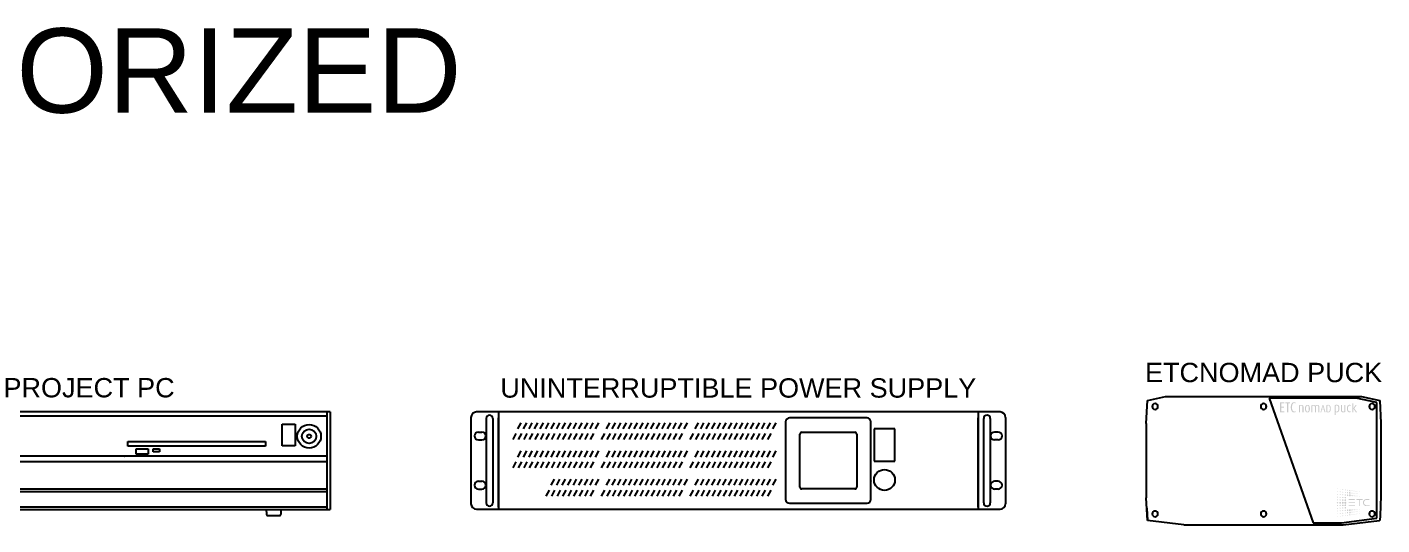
# Model space of a CAD drawing. Extents: x -49 to 275, y -8 to 142.
# Drawn here: x 79.3 to 127.44, y 123.19 to 140.9 of the extents above; entities that cross this region are included whole.
import ezdxf
from ezdxf.enums import TextEntityAlignment as Align

# ---------------------------------------------------------------- set-up
doc = ezdxf.new("R2010")
doc.units = 0
doc.header["$LTSCALE"] = 0.5
doc.header["$MEASUREMENT"] = 0
doc.layers.get('0').update_dxf_attribs({"linetype": 'CONTINUOUS'})
doc.layers.add('RISER', color=7, linetype='CONTINUOUS')
doc.styles.add('ARIAL', font='arial.ttf')

# ---------------------------------------------------------------- blocks, each defined once
blk = doc.blocks.new('*U56')
at = {"layer": 'RISER'}
for p, q in [((8.572, 1.738), (-8.572, 1.738)), ((-8.572, 1.738), (-8.572, -1.738)), ((-8.428, 1.738), (-8.428, -1.738)), ((8.447, 1.583), (-8.428, 1.583)), ((8.447, 1.738), (8.447, -1.738)), ((8.572, 1.738), (8.572, -1.738)), ((6.858, 0.526), (6.858, 1.296)), ((6.858, 1.296), (7.328, 1.296)), ((7.328, 1.296), (7.328, 0.526)), ((1.38, 0.675), (6.272, 0.675)), ((1.38, 0.513), (1.38, 0.675)), ((6.272, 0.513), (1.38, 0.513)), ((6.272, 0.675), (6.272, 0.513)), ((7.328, 0.526), (6.858, 0.526)), ((-8.428, 0.163), (8.447, 0.163)), ((1.68, 0.413), (2.1, 0.413)), ((1.68, 0.23), (1.68, 0.413)), ((2.1, 0.23), (1.68, 0.23)), ((2.1, 0.413), (2.1, 0.23)), ((2.274, 0.413), (2.503, 0.413)), ((2.274, 0.308), (2.274, 0.413)), ((2.503, 0.308), (2.274, 0.308)), ((2.503, 0.413), (2.503, 0.308)), ((2.524, 0.163), (2.524, 0.158)), ((-8.428, -0.032), (8.447, -0.032)), ((-8.428, -1.01), (8.447, -1.01)), ((8.447, -1.112), (-8.428, -1.112)), ((-8.572, -1.738), (8.572, -1.738)), ((8.447, -1.655), (-8.428, -1.655)), ((-6.83, -1.738), (-6.827, -1.892)), ((-6.305, -1.892), (-6.302, -1.738)), ((6.298, -1.738), (6.301, -1.892)), ((6.824, -1.892), (6.826, -1.738)), ((-6.76, -1.958), (-6.372, -1.958)), ((6.368, -1.958), (6.756, -1.958))]:
    blk.add_line(p, q, dxfattribs=at)
for radius in [0.42, 0.255, 0.0675]:
    blk.add_circle((7.822, 0.863), radius, dxfattribs=at)
for centre, radius, start, end in [((1.267, 0.188), 0.03, 236.4427, 270), ((-6.76, -1.891), 0.0672, 181, 270), ((-6.372, -1.891), 0.0672, 270, 359), ((6.368, -1.891), 0.0672, 181, 270), ((6.756, -1.891), 0.0672, 270, 359)]:
    blk.add_arc(centre, radius, start, end, dxfattribs=at)
at = {"layer": 'RISER', "color": 1, "insert": (0, 2.238), "char_height": 0.6875, "attachment_point": 8, "style": 'ARIAL'}
blk.add_mtext('PROJECT PC', dxfattribs=at)
at = {"layer": 'RISER', "color": 1, "style": 'ARIAL'}
blk.add_attdef('STATIONID', text='', height=0.688, dxfattribs=at).set_placement((0, 3.338), align=Align.CENTER)
blk.add_attdef('DRAWINGREF', text='', height=0.688, dxfattribs=at).set_placement((0, -2.238), align=Align.TOP_CENTER)
blk = doc.blocks.new('*U57')
at = {"layer": 'RISER'}
for p, q in [((-9.5, 1.535), (-9.5, -1.535)), ((9.303, 1.729), (-9.303, 1.729)), ((-8.957, 1.5), (-8.957, -1.5)), ((-8.72, 1.5), (-8.72, -1.5)), ((-8.524, 1.729), (-8.524, -1.732)), ((-8.524, -1.654), (-8.524, 1.516)), ((4.576, 1.516), (1.822, 1.516)), ((8.524, 1.729), (8.524, -1.732)), ((8.524, -1.654), (8.524, 1.516)), ((8.72, 1.5), (8.72, -1.5)), ((8.957, 1.5), (8.957, -1.5)), ((9.5, 1.535), (9.5, -1.535)), ((-9.234, 1.015), (-9.108, 1.015)), ((-7.726, 1.345), (-7.84, 1.131)), ((-7.529, 1.345), (-7.643, 1.131)), ((-7.332, 1.345), (-7.446, 1.131)), ((-7.135, 1.345), (-7.249, 1.131)), ((-6.938, 1.345), (-7.052, 1.131)), ((-6.741, 1.345), (-6.856, 1.131)), ((-6.545, 1.345), (-6.659, 1.131)), ((-6.348, 1.345), (-6.462, 1.131)), ((-6.151, 1.345), (-6.265, 1.131)), ((-5.954, 1.345), (-6.068, 1.131)), ((-5.757, 1.345), (-5.871, 1.131)), ((-5.56, 1.345), (-5.674, 1.131)), ((-5.363, 1.345), (-5.478, 1.131)), ((-5.167, 1.345), (-5.281, 1.131)), ((-4.97, 1.345), (-5.084, 1.131)), ((-4.576, 1.345), (-4.69, 1.131)), ((-4.379, 1.345), (-4.493, 1.131)), ((-4.182, 1.345), (-4.296, 1.131)), ((-3.986, 1.345), (-4.1, 1.131)), ((-3.789, 1.345), (-3.903, 1.131)), ((-3.592, 1.345), (-3.706, 1.131)), ((-3.395, 1.345), (-3.509, 1.131)), ((-3.198, 1.345), (-3.312, 1.131)), ((-3.001, 1.345), (-3.115, 1.131)), ((-2.804, 1.345), (-2.919, 1.131)), ((-2.608, 1.345), (-2.722, 1.131)), ((-2.411, 1.345), (-2.525, 1.131)), ((-2.214, 1.345), (-2.328, 1.131)), ((-2.017, 1.345), (-2.131, 1.131)), ((-1.82, 1.345), (-1.934, 1.131)), ((-1.426, 1.345), (-1.541, 1.131)), ((-1.23, 1.345), (-1.344, 1.131)), ((-1.033, 1.345), (-1.147, 1.131)), ((-0.836, 1.345), (-0.95, 1.131)), ((-0.639, 1.345), (-0.753, 1.131)), ((-0.442, 1.345), (-0.556, 1.131)), ((-0.245, 1.345), (-0.359, 1.131)), ((-0.049, 1.345), (-0.163, 1.131)), ((0.148, 1.345), (0.034, 1.131)), ((0.345, 1.345), (0.231, 1.131)), ((0.542, 1.345), (0.428, 1.131)), ((0.739, 1.345), (0.625, 1.131)), ((0.936, 1.345), (0.822, 1.131)), ((1.133, 1.345), (1.018, 1.131)), ((1.329, 1.345), (1.215, 1.131)), ((1.684, 1.377), (1.684, -1.377)), ((2.259, 1.007), (4.141, 1.007)), ((4.715, -1.377), (4.715, 1.377)), ((5.565, 1.127), (4.83, 1.127)), ((4.83, 1.127), (4.83, -0.025)), ((5.565, -0.025), (5.565, 1.127)), ((9.234, 1.015), (9.108, 1.015)), ((-9.234, 0.735), (-9.108, 0.735)), ((-7.903, 0.96), (-8.017, 0.745)), ((-7.706, 0.96), (-7.82, 0.745)), ((-7.509, 0.96), (-7.623, 0.745)), ((-7.312, 0.96), (-7.426, 0.745)), ((-7.115, 0.96), (-7.23, 0.745)), ((-6.919, 0.96), (-7.033, 0.745)), ((-6.722, 0.96), (-6.836, 0.745)), ((-6.525, 0.96), (-6.639, 0.745)), ((-6.328, 0.96), (-6.442, 0.745)), ((-6.131, 0.96), (-6.245, 0.745)), ((-5.934, 0.96), (-6.048, 0.745)), ((-5.737, 0.96), (-5.852, 0.745)), ((-5.541, 0.96), (-5.655, 0.745)), ((-5.344, 0.96), (-5.458, 0.745)), ((-5.147, 0.96), (-5.261, 0.745)), ((-4.753, 0.96), (-4.867, 0.745)), ((-4.556, 0.96), (-4.671, 0.745)), ((-4.36, 0.96), (-4.474, 0.745)), ((-4.163, 0.96), (-4.277, 0.745)), ((-3.966, 0.96), (-4.08, 0.745)), ((-3.769, 0.96), (-3.883, 0.745)), ((-3.572, 0.96), (-3.686, 0.745)), ((-3.375, 0.96), (-3.489, 0.745)), ((-3.178, 0.96), (-3.293, 0.745)), ((-2.982, 0.96), (-3.096, 0.745)), ((-2.785, 0.96), (-2.899, 0.745)), ((-2.588, 0.96), (-2.702, 0.745)), ((-2.391, 0.96), (-2.505, 0.745)), ((-2.194, 0.96), (-2.308, 0.745)), ((-1.997, 0.96), (-2.111, 0.745)), ((-1.604, 0.96), (-1.718, 0.745)), ((-1.407, 0.96), (-1.521, 0.745)), ((-1.21, 0.96), (-1.324, 0.745)), ((-1.013, 0.96), (-1.127, 0.745)), ((-0.816, 0.96), (-0.93, 0.745)), ((-0.619, 0.96), (-0.733, 0.745)), ((-0.423, 0.96), (-0.537, 0.745)), ((-0.226, 0.96), (-0.34, 0.745)), ((-0.029, 0.96), (-0.143, 0.745)), ((0.168, 0.96), (0.054, 0.745)), ((0.365, 0.96), (0.251, 0.745)), ((0.562, 0.96), (0.448, 0.745)), ((0.759, 0.96), (0.644, 0.745)), ((0.955, 0.96), (0.841, 0.745)), ((1.152, 0.96), (1.038, 0.745)), ((2.192, -0.942), (2.192, 0.94)), ((4.208, 0.94), (4.208, -0.942)), ((9.234, 0.735), (9.108, 0.735)), ((-7.726, 0.342), (-7.84, 0.127)), ((-7.529, 0.342), (-7.643, 0.127)), ((-7.332, 0.342), (-7.446, 0.127)), ((-7.135, 0.342), (-7.249, 0.127)), ((-6.938, 0.342), (-7.052, 0.127)), ((-6.741, 0.342), (-6.856, 0.127)), ((-6.545, 0.342), (-6.659, 0.127)), ((-6.348, 0.342), (-6.462, 0.127)), ((-6.151, 0.342), (-6.265, 0.127)), ((-5.954, 0.342), (-6.068, 0.127)), ((-5.757, 0.342), (-5.871, 0.127)), ((-5.56, 0.342), (-5.674, 0.127)), ((-5.363, 0.342), (-5.478, 0.127)), ((-5.167, 0.342), (-5.281, 0.127)), ((-4.97, 0.342), (-5.084, 0.127)), ((-4.576, 0.342), (-4.69, 0.127)), ((-4.379, 0.342), (-4.493, 0.127)), ((-4.182, 0.342), (-4.296, 0.127)), ((-3.986, 0.342), (-4.1, 0.127)), ((-3.789, 0.342), (-3.903, 0.127)), ((-3.592, 0.342), (-3.706, 0.127)), ((-3.395, 0.342), (-3.509, 0.127)), ((-3.198, 0.342), (-3.312, 0.127)), ((-3.001, 0.342), (-3.115, 0.127)), ((-2.804, 0.342), (-2.919, 0.127)), ((-2.608, 0.342), (-2.722, 0.127)), ((-2.411, 0.342), (-2.525, 0.127)), ((-2.214, 0.342), (-2.328, 0.127)), ((-2.017, 0.342), (-2.131, 0.127)), ((-1.82, 0.342), (-1.934, 0.127)), ((-1.426, 0.342), (-1.541, 0.127)), ((-1.23, 0.342), (-1.344, 0.127)), ((-1.033, 0.342), (-1.147, 0.127)), ((-0.836, 0.342), (-0.95, 0.127)), ((-0.639, 0.342), (-0.753, 0.127)), ((-0.442, 0.342), (-0.556, 0.127)), ((-0.245, 0.342), (-0.359, 0.127)), ((-0.049, 0.342), (-0.163, 0.127)), ((0.148, 0.342), (0.034, 0.127)), ((0.345, 0.342), (0.231, 0.127)), ((0.542, 0.342), (0.428, 0.127)), ((0.739, 0.342), (0.625, 0.127)), ((0.936, 0.342), (0.822, 0.127)), ((1.133, 0.342), (1.018, 0.127)), ((1.329, 0.342), (1.215, 0.127)), ((-7.903, -0.044), (-8.017, -0.259)), ((-7.706, -0.044), (-7.82, -0.259)), ((-7.509, -0.044), (-7.623, -0.259)), ((-7.312, -0.044), (-7.426, -0.259)), ((-7.115, -0.044), (-7.23, -0.259)), ((-6.919, -0.044), (-7.033, -0.259)), ((-6.722, -0.044), (-6.836, -0.259)), ((-6.525, -0.044), (-6.639, -0.259)), ((-6.328, -0.044), (-6.442, -0.259)), ((-6.131, -0.044), (-6.245, -0.259)), ((-5.934, -0.044), (-6.048, -0.259)), ((-5.737, -0.044), (-5.852, -0.259)), ((-5.541, -0.044), (-5.655, -0.259)), ((-5.344, -0.044), (-5.458, -0.259)), ((-5.147, -0.044), (-5.261, -0.259)), ((-4.753, -0.044), (-4.867, -0.259)), ((-4.556, -0.044), (-4.671, -0.259)), ((-4.36, -0.044), (-4.474, -0.259)), ((-4.163, -0.044), (-4.277, -0.259)), ((-3.966, -0.044), (-4.08, -0.259)), ((-3.769, -0.044), (-3.883, -0.259)), ((-3.572, -0.044), (-3.686, -0.259)), ((-3.375, -0.044), (-3.489, -0.259)), ((-3.178, -0.044), (-3.293, -0.259)), ((-2.982, -0.044), (-3.096, -0.259)), ((-2.785, -0.044), (-2.899, -0.259)), ((-2.588, -0.044), (-2.702, -0.259)), ((-2.391, -0.044), (-2.505, -0.259)), ((-2.194, -0.044), (-2.308, -0.259)), ((-1.997, -0.044), (-2.111, -0.259)), ((-1.604, -0.044), (-1.718, -0.259)), ((-1.407, -0.044), (-1.521, -0.259)), ((-1.21, -0.044), (-1.324, -0.259)), ((-1.013, -0.044), (-1.127, -0.259)), ((-0.816, -0.044), (-0.93, -0.259)), ((-0.619, -0.044), (-0.733, -0.259)), ((-0.423, -0.044), (-0.537, -0.259)), ((-0.226, -0.044), (-0.34, -0.259)), ((-0.029, -0.044), (-0.143, -0.259)), ((0.168, -0.044), (0.054, -0.259)), ((0.365, -0.044), (0.251, -0.259)), ((0.562, -0.044), (0.448, -0.259)), ((0.759, -0.044), (0.644, -0.259)), ((0.955, -0.044), (0.841, -0.259)), ((1.152, -0.044), (1.038, -0.259)), ((4.83, -0.025), (5.565, -0.025)), ((-9.234, -0.735), (-9.108, -0.735)), ((-6.545, -0.662), (-6.659, -0.877)), ((-6.348, -0.662), (-6.462, -0.877)), ((-6.151, -0.662), (-6.265, -0.877)), ((-5.954, -0.662), (-6.068, -0.877)), ((-5.757, -0.662), (-5.871, -0.877)), ((-5.56, -0.662), (-5.674, -0.877)), ((-5.363, -0.662), (-5.478, -0.877)), ((-5.167, -0.662), (-5.281, -0.877)), ((-4.97, -0.662), (-5.084, -0.877)), ((-4.576, -0.662), (-4.69, -0.877)), ((-4.379, -0.662), (-4.493, -0.877)), ((-4.182, -0.662), (-4.296, -0.877)), ((-3.986, -0.662), (-4.1, -0.877)), ((-3.789, -0.662), (-3.903, -0.877)), ((-3.592, -0.662), (-3.706, -0.877)), ((-3.395, -0.662), (-3.509, -0.877)), ((-3.198, -0.662), (-3.312, -0.877)), ((-3.001, -0.662), (-3.115, -0.877)), ((-2.804, -0.662), (-2.919, -0.877)), ((-2.608, -0.662), (-2.722, -0.877)), ((-2.411, -0.662), (-2.525, -0.877)), ((-2.214, -0.662), (-2.328, -0.877)), ((-2.017, -0.662), (-2.131, -0.877)), ((-1.82, -0.662), (-1.934, -0.877)), ((-1.426, -0.662), (-1.541, -0.877)), ((-1.23, -0.662), (-1.344, -0.877)), ((-1.033, -0.662), (-1.147, -0.877)), ((-0.836, -0.662), (-0.95, -0.877)), ((-0.639, -0.662), (-0.753, -0.877)), ((-0.442, -0.662), (-0.556, -0.877)), ((-0.245, -0.662), (-0.359, -0.877)), ((-0.049, -0.662), (-0.163, -0.877)), ((0.148, -0.662), (0.034, -0.877)), ((0.345, -0.662), (0.231, -0.877)), ((0.542, -0.662), (0.428, -0.877)), ((0.739, -0.662), (0.625, -0.877)), ((0.936, -0.662), (0.822, -0.877)), ((1.133, -0.662), (1.018, -0.877)), ((1.329, -0.662), (1.215, -0.877)), ((4.715, -0.717), (4.715, -0.731)), ((9.234, -0.735), (9.108, -0.735)), ((-9.234, -1.015), (-9.108, -1.015)), ((-6.722, -1.048), (-6.836, -1.263)), ((-6.525, -1.048), (-6.639, -1.263)), ((-6.328, -1.048), (-6.442, -1.263)), ((-6.131, -1.048), (-6.245, -1.263)), ((-5.934, -1.048), (-6.048, -1.263)), ((-5.737, -1.048), (-5.852, -1.263)), ((-5.541, -1.048), (-5.655, -1.263)), ((-5.344, -1.048), (-5.458, -1.263)), ((-5.147, -1.048), (-5.261, -1.263)), ((-4.753, -1.048), (-4.867, -1.263)), ((-4.556, -1.048), (-4.671, -1.263)), ((-4.36, -1.048), (-4.474, -1.263)), ((-4.163, -1.048), (-4.277, -1.263)), ((-3.966, -1.048), (-4.08, -1.263)), ((-3.769, -1.048), (-3.883, -1.263)), ((-3.572, -1.048), (-3.686, -1.263)), ((-3.375, -1.048), (-3.489, -1.263)), ((-3.178, -1.048), (-3.293, -1.263)), ((-2.982, -1.048), (-3.096, -1.263)), ((-2.785, -1.048), (-2.899, -1.263)), ((-2.588, -1.048), (-2.702, -1.263)), ((-2.391, -1.048), (-2.505, -1.263)), ((-2.194, -1.048), (-2.308, -1.263)), ((-1.997, -1.048), (-2.111, -1.263)), ((-1.604, -1.048), (-1.718, -1.263)), ((-1.407, -1.048), (-1.521, -1.263)), ((-1.21, -1.048), (-1.324, -1.263)), ((-1.013, -1.048), (-1.127, -1.263)), ((-0.816, -1.048), (-0.93, -1.263)), ((-0.619, -1.048), (-0.733, -1.263)), ((-0.423, -1.048), (-0.537, -1.263)), ((-0.226, -1.048), (-0.34, -1.263)), ((-0.029, -1.048), (-0.143, -1.263)), ((0.168, -1.048), (0.054, -1.263)), ((0.365, -1.048), (0.251, -1.263)), ((0.562, -1.048), (0.448, -1.263)), ((0.759, -1.048), (0.644, -1.263)), ((0.955, -1.048), (0.841, -1.263)), ((1.152, -1.048), (1.038, -1.263)), ((4.141, -1.009), (2.259, -1.009)), ((9.234, -1.015), (9.108, -1.015)), ((-9.303, -1.732), (9.303, -1.732)), ((1.822, -1.516), (4.576, -1.516))]:
    blk.add_line(p, q, dxfattribs=at)
blk.add_circle((5.197, -0.689), 0.371, dxfattribs=at)
for centre, radius, start, end in [((-9.303, 1.532), 0.197, 90, 180), ((-8.839, 1.5), 0.118, 0, 180), ((8.839, 1.5), 0.118, 0, 180), ((9.303, 1.532), 0.197, 0, 90), ((-9.234, 0.875), 0.14, 90, 270), ((-9.108, 0.875), 0.14, 270, 90), ((2.259, 0.94), 0.0669, 90, 180), ((4.141, 0.94), 0.0669, 0, 90), ((9.108, 0.875), 0.14, 90, 270), ((9.234, 0.875), 0.14, 270, 90), ((-9.234, -0.875), 0.14, 90, 270), ((-9.108, -0.875), 0.14, 270, 90), ((2.259, -0.942), 0.0669, 180, 270), ((4.141, -0.942), 0.0669, 270, 0), ((9.108, -0.875), 0.14, 90, 270), ((9.234, -0.875), 0.14, 270, 90), ((-9.303, -1.535), 0.197, 180, 270), ((-8.839, -1.5), 0.118, 180, 0), ((8.839, -1.5), 0.118, 180, 0), ((9.303, -1.535), 0.197, 270, 0)]:
    blk.add_arc(centre, radius, start, end, dxfattribs=at)
for points in [[(1.822, 1.516), (1.748, 1.518), (1.682, 1.451), (1.684, 1.377)], [(4.715, 1.377), (4.717, 1.451), (4.65, 1.518), (4.576, 1.516)], [(1.684, -1.377), (1.682, -1.451), (1.748, -1.518), (1.822, -1.516)], [(4.576, -1.516), (4.65, -1.518), (4.717, -1.451), (4.715, -1.377)]]:
    blk.add_open_spline(points, degree=3, dxfattribs=at)
at = {"layer": 'RISER', "color": 1, "insert": (0, 2.229), "char_height": 0.6875, "attachment_point": 8, "style": 'ARIAL'}
blk.add_mtext('UNINTERRUPTIBLE POWER SUPPLY', dxfattribs=at)
at = {"layer": 'RISER', "color": 1, "style": 'ARIAL'}
blk.add_attdef('STATIONID', text='', height=0.688, dxfattribs=at).set_placement((0, 3.329), align=Align.CENTER)
blk.add_attdef('DRAWINGREF', text='', height=0.688, dxfattribs=at).set_placement((0, -2.232), align=Align.TOP_CENTER)
blk = doc.blocks.new('*U51')
at = {"layer": 'RISER'}
h = blk.add_hatch(color=256, dxfattribs=at)
h.dxf.hatch_style = 1
h.paths.add_polyline_path([(0.723, 1.915), (0.632, 1.915), (0.632, 2.041), (0.733, 2.041), (0.733, 2.072), (0.589, 2.072), (0.589, 1.715), (0.733, 1.715), (0.733, 1.746), (0.632, 1.746), (0.632, 1.884), (0.723, 1.884)])
h.paths.add_polyline_path([(0.874, 2.041), (0.936, 2.041), (0.936, 2.072), (0.768, 2.072), (0.768, 2.041), (0.831, 2.041), (0.831, 1.715), (0.874, 1.715)])
h.paths.add_polyline_path([(1.016, 1.96), (1.022, 1.98), (1.028, 1.998), (1.037, 2.014), (1.047, 2.027), (1.058, 2.036), (1.072, 2.043), (1.087, 2.045), (1.093, 2.045), (1.098, 2.044), (1.103, 2.043), (1.108, 2.042), (1.112, 2.041), (1.116, 2.039), (1.121, 2.037), (1.125, 2.035), (1.128, 2.033), (1.132, 2.03), (1.143, 2.057), (1.138, 2.061), (1.133, 2.064), (1.127, 2.067), (1.122, 2.07), (1.116, 2.072), (1.11, 2.074), (1.103, 2.075), (1.097, 2.076), (1.09, 2.077), (1.083, 2.077), (1.06, 2.074), (1.04, 2.067), (1.022, 2.056), (1.007, 2.04), (0.994, 2.021), (0.984, 2), (0.976, 1.976), (0.97, 1.95), (0.967, 1.922), (0.965, 1.894), (0.967, 1.865), (0.97, 1.837), (0.976, 1.811), (0.984, 1.787), (0.994, 1.766), (1.007, 1.747), (1.022, 1.731), (1.04, 1.72), (1.06, 1.713), (1.083, 1.71), (1.09, 1.71), (1.097, 1.711), (1.103, 1.712), (1.11, 1.713), (1.116, 1.715), (1.122, 1.717), (1.127, 1.72), (1.133, 1.723), (1.138, 1.726), (1.143, 1.73), (1.132, 1.759), (1.128, 1.756), (1.125, 1.754), (1.121, 1.751), (1.116, 1.749), (1.112, 1.748), (1.108, 1.746), (1.103, 1.745), (1.098, 1.744), (1.093, 1.744), (1.087, 1.744), (1.072, 1.746), (1.058, 1.752), (1.047, 1.762), (1.037, 1.775), (1.028, 1.79), (1.022, 1.808), (1.016, 1.828), (1.013, 1.849), (1.011, 1.871), (1.01, 1.894), (1.011, 1.917), (1.013, 1.939)])
h.paths.add_polyline_path([(1.294, 1.946), (1.297, 1.948), (1.301, 1.949), (1.305, 1.95), (1.308, 1.951), (1.312, 1.952), (1.316, 1.953), (1.32, 1.953), (1.323, 1.954), (1.33, 1.954), (1.341, 1.954), (1.349, 1.952), (1.356, 1.95), (1.363, 1.946), (1.368, 1.941), (1.372, 1.936), (1.376, 1.929), (1.378, 1.922), (1.38, 1.914), (1.38, 1.904), (1.38, 1.715), (1.419, 1.715), (1.419, 1.904), (1.418, 1.918), (1.415, 1.931), (1.41, 1.943), (1.404, 1.953), (1.396, 1.961), (1.386, 1.968), (1.375, 1.974), (1.362, 1.978), (1.347, 1.98), (1.331, 1.981), (1.323, 1.981), (1.315, 1.98), (1.307, 1.979), (1.3, 1.978), (1.292, 1.976), (1.284, 1.974), (1.277, 1.972), (1.27, 1.969), (1.263, 1.966), (1.256, 1.962), (1.256, 1.715), (1.294, 1.715)])
h.paths.add_polyline_path([(1.643, 1.887), (1.639, 1.907), (1.634, 1.925), (1.626, 1.94), (1.617, 1.954), (1.605, 1.965), (1.592, 1.974), (1.576, 1.979), (1.559, 1.981), (1.541, 1.979), (1.525, 1.974), (1.512, 1.965), (1.501, 1.954), (1.491, 1.94), (1.484, 1.925), (1.478, 1.907), (1.474, 1.887), (1.472, 1.867), (1.471, 1.845), (1.472, 1.823), (1.474, 1.803), (1.478, 1.784), (1.484, 1.766), (1.491, 1.75), (1.501, 1.736), (1.512, 1.725), (1.525, 1.717), (1.541, 1.712), (1.559, 1.71), (1.576, 1.712), (1.592, 1.717), (1.605, 1.725), (1.617, 1.736), (1.626, 1.75), (1.634, 1.766), (1.639, 1.784), (1.643, 1.803), (1.646, 1.823), (1.646, 1.845), (1.646, 1.867)])
h.paths.add_polyline_path([(1.513, 1.893), (1.515, 1.907), (1.519, 1.92), (1.524, 1.931), (1.531, 1.941), (1.538, 1.948), (1.548, 1.953), (1.559, 1.954), (1.57, 1.953), (1.579, 1.948), (1.587, 1.941), (1.593, 1.931), (1.598, 1.92), (1.602, 1.907), (1.605, 1.893), (1.606, 1.877), (1.607, 1.862), (1.608, 1.846), (1.607, 1.83), (1.606, 1.815), (1.605, 1.8), (1.602, 1.785), (1.598, 1.772), (1.593, 1.761), (1.587, 1.751), (1.579, 1.744), (1.57, 1.74), (1.559, 1.738), (1.548, 1.74), (1.538, 1.744), (1.531, 1.751), (1.524, 1.761), (1.519, 1.772), (1.515, 1.785), (1.513, 1.8), (1.511, 1.815), (1.51, 1.83), (1.51, 1.846), (1.51, 1.862), (1.511, 1.877)], flags=16)
h.paths.add_polyline_path([(1.737, 1.946), (1.74, 1.948), (1.744, 1.949), (1.748, 1.95), (1.751, 1.951), (1.755, 1.952), (1.759, 1.953), (1.763, 1.953), (1.767, 1.954), (1.774, 1.954), (1.784, 1.954), (1.792, 1.952), (1.799, 1.95), (1.805, 1.946), (1.81, 1.941), (1.814, 1.936), (1.818, 1.93), (1.82, 1.923), (1.822, 1.915), (1.822, 1.906), (1.822, 1.715), (1.86, 1.715), (1.86, 1.929), (1.863, 1.934), (1.866, 1.938), (1.87, 1.941), (1.874, 1.944), (1.878, 1.947), (1.882, 1.95), (1.887, 1.952), (1.892, 1.953), (1.897, 1.954), (1.902, 1.954), (1.91, 1.954), (1.918, 1.952), (1.924, 1.949), (1.93, 1.946), (1.934, 1.941), (1.938, 1.936), (1.941, 1.93), (1.943, 1.923), (1.944, 1.915), (1.945, 1.906), (1.945, 1.715), (1.983, 1.715), (1.983, 1.906), (1.982, 1.919), (1.979, 1.931), (1.976, 1.942), (1.97, 1.952), (1.963, 1.961), (1.955, 1.968), (1.945, 1.973), (1.934, 1.978), (1.922, 1.98), (1.908, 1.981), (1.9, 1.981), (1.893, 1.98), (1.886, 1.978), (1.879, 1.976), (1.873, 1.973), (1.866, 1.97), (1.86, 1.966), (1.854, 1.961), (1.849, 1.956), (1.844, 1.95), (1.839, 1.956), (1.834, 1.962), (1.828, 1.966), (1.821, 1.97), (1.815, 1.974), (1.807, 1.976), (1.8, 1.978), (1.791, 1.98), (1.783, 1.981), (1.774, 1.981), (1.766, 1.981), (1.758, 1.98), (1.751, 1.979), (1.743, 1.978), (1.735, 1.976), (1.727, 1.974), (1.72, 1.972), (1.713, 1.969), (1.706, 1.966), (1.699, 1.962), (1.699, 1.715), (1.737, 1.715)])
h.paths.add_polyline_path([(2.125, 1.971), (2.095, 1.971), (2.019, 1.715), (2.049, 1.715), (2.07, 1.793), (2.147, 1.793), (2.168, 1.715), (2.201, 1.715)])
h.paths.add_polyline_path([(2.076, 1.813), (2.101, 1.907), (2.102, 1.911), (2.103, 1.915), (2.104, 1.918), (2.105, 1.922), (2.106, 1.926), (2.106, 1.929), (2.107, 1.933), (2.108, 1.936), (2.108, 1.939), (2.108, 1.942), (2.109, 1.942), (2.11, 1.939), (2.11, 1.936), (2.111, 1.933), (2.112, 1.929), (2.112, 1.926), (2.113, 1.922), (2.114, 1.918), (2.115, 1.914), (2.116, 1.911), (2.116, 1.907), (2.142, 1.813)], flags=16)
h.paths.add_polyline_path([(2.388, 1.85), (2.387, 1.873), (2.384, 1.895), (2.38, 1.914), (2.373, 1.932), (2.364, 1.947), (2.353, 1.959), (2.341, 1.97), (2.327, 1.977), (2.311, 1.982), (2.293, 1.983), (2.286, 1.983), (2.279, 1.982), (2.272, 1.982), (2.266, 1.981), (2.26, 1.979), (2.254, 1.978), (2.249, 1.976), (2.244, 1.974), (2.239, 1.971), (2.235, 1.969), (2.235, 1.725), (2.238, 1.723), (2.243, 1.721), (2.248, 1.719), (2.253, 1.717), (2.259, 1.715), (2.265, 1.713), (2.272, 1.712), (2.279, 1.711), (2.286, 1.711), (2.294, 1.711), (2.312, 1.712), (2.328, 1.717), (2.343, 1.726), (2.355, 1.736), (2.365, 1.75), (2.374, 1.766), (2.38, 1.784), (2.385, 1.804), (2.388, 1.826)])
h.paths.add_polyline_path([(2.266, 1.956), (2.269, 1.957), (2.274, 1.958), (2.279, 1.96), (2.285, 1.96), (2.289, 1.961), (2.292, 1.961), (2.304, 1.96), (2.315, 1.956), (2.324, 1.95), (2.333, 1.942), (2.34, 1.932), (2.345, 1.919), (2.35, 1.905), (2.353, 1.889), (2.355, 1.87), (2.356, 1.85), (2.355, 1.829), (2.353, 1.81), (2.35, 1.793), (2.346, 1.778), (2.341, 1.765), (2.334, 1.754), (2.326, 1.746), (2.316, 1.739), (2.305, 1.736), (2.293, 1.734), (2.288, 1.734), (2.282, 1.735), (2.276, 1.736), (2.271, 1.737), (2.268, 1.739), (2.266, 1.74)], flags=16)
h.paths.add_polyline_path([(2.694, 1.81), (2.696, 1.83), (2.697, 1.851), (2.696, 1.873), (2.694, 1.894), (2.69, 1.913), (2.683, 1.931), (2.675, 1.946), (2.664, 1.96), (2.651, 1.971), (2.636, 1.979), (2.618, 1.984), (2.597, 1.986), (2.59, 1.985), (2.583, 1.985), (2.576, 1.984), (2.569, 1.983), (2.562, 1.981), (2.555, 1.979), (2.548, 1.976), (2.542, 1.974), (2.536, 1.971), (2.53, 1.967), (2.53, 1.616), (2.567, 1.616), (2.567, 1.723), (2.57, 1.722), (2.573, 1.721), (2.576, 1.72), (2.579, 1.719), (2.583, 1.718), (2.586, 1.717), (2.589, 1.717), (2.593, 1.717), (2.596, 1.716), (2.599, 1.716), (2.619, 1.718), (2.636, 1.723), (2.651, 1.732), (2.663, 1.743), (2.674, 1.757), (2.683, 1.773), (2.689, 1.79)])
h.paths.add_polyline_path([(2.654, 1.803), (2.651, 1.788), (2.645, 1.776), (2.639, 1.765), (2.63, 1.755), (2.62, 1.749), (2.608, 1.744), (2.595, 1.743), (2.592, 1.743), (2.589, 1.743), (2.586, 1.743), (2.584, 1.744), (2.581, 1.744), (2.578, 1.745), (2.575, 1.746), (2.572, 1.746), (2.57, 1.747), (2.567, 1.748), (2.567, 1.953), (2.57, 1.955), (2.573, 1.956), (2.576, 1.957), (2.579, 1.958), (2.582, 1.958), (2.585, 1.959), (2.588, 1.959), (2.591, 1.96), (2.594, 1.96), (2.597, 1.96), (2.611, 1.958), (2.623, 1.954), (2.633, 1.947), (2.641, 1.938), (2.647, 1.926), (2.652, 1.913), (2.655, 1.899), (2.657, 1.884), (2.659, 1.868), (2.659, 1.851), (2.659, 1.834), (2.657, 1.818)], flags=16)
h.paths.add_polyline_path([(2.788, 1.981), (2.75, 1.981), (2.75, 1.798), (2.75, 1.782), (2.753, 1.768), (2.757, 1.755), (2.763, 1.744), (2.77, 1.735), (2.779, 1.728), (2.79, 1.722), (2.803, 1.718), (2.818, 1.716), (2.834, 1.715), (2.842, 1.715), (2.85, 1.716), (2.859, 1.717), (2.867, 1.718), (2.875, 1.72), (2.882, 1.722), (2.89, 1.724), (2.897, 1.727), (2.903, 1.73), (2.91, 1.734), (2.91, 1.981), (2.872, 1.981), (2.872, 1.752), (2.869, 1.75), (2.865, 1.749), (2.862, 1.748), (2.858, 1.747), (2.854, 1.746), (2.85, 1.745), (2.846, 1.744), (2.842, 1.744), (2.838, 1.744), (2.834, 1.744), (2.825, 1.744), (2.816, 1.746), (2.809, 1.749), (2.803, 1.753), (2.798, 1.758), (2.794, 1.764), (2.791, 1.771), (2.789, 1.779), (2.788, 1.788), (2.788, 1.797)])
h.paths.add_polyline_path([(3.002, 1.883), (3.005, 1.898), (3.008, 1.912), (3.013, 1.924), (3.018, 1.935), (3.026, 1.945), (3.034, 1.952), (3.045, 1.956), (3.057, 1.957), (3.061, 1.957), (3.065, 1.957), (3.069, 1.956), (3.073, 1.955), (3.076, 1.954), (3.08, 1.952), (3.083, 1.95), (3.086, 1.948), (3.089, 1.946), (3.092, 1.944), (3.101, 1.967), (3.098, 1.971), (3.094, 1.974), (3.09, 1.976), (3.085, 1.979), (3.08, 1.981), (3.075, 1.983), (3.07, 1.984), (3.064, 1.985), (3.058, 1.985), (3.052, 1.986), (3.034, 1.984), (3.019, 1.978), (3.005, 1.97), (2.993, 1.959), (2.983, 1.945), (2.975, 1.929), (2.969, 1.911), (2.965, 1.892), (2.963, 1.872), (2.962, 1.85), (2.963, 1.829), (2.965, 1.808), (2.969, 1.789), (2.975, 1.771), (2.983, 1.756), (2.993, 1.742), (3.005, 1.731), (3.019, 1.722), (3.034, 1.717), (3.052, 1.715), (3.058, 1.715), (3.064, 1.716), (3.07, 1.717), (3.075, 1.718), (3.08, 1.72), (3.085, 1.722), (3.09, 1.724), (3.094, 1.727), (3.098, 1.73), (3.101, 1.734), (3.092, 1.758), (3.089, 1.756), (3.086, 1.754), (3.083, 1.752), (3.08, 1.75), (3.076, 1.749), (3.073, 1.748), (3.069, 1.747), (3.065, 1.746), (3.061, 1.745), (3.057, 1.745), (3.045, 1.747), (3.034, 1.751), (3.026, 1.758), (3.018, 1.767), (3.013, 1.778), (3.008, 1.791), (3.005, 1.805), (3.002, 1.82), (3.001, 1.835), (3, 1.851), (3.001, 1.867)])
h.paths.add_polyline_path([(3.316, 1.981), (3.276, 1.981), (3.187, 1.858), (3.186, 1.858), (3.186, 2.035), (3.148, 2.035), (3.148, 1.72), (3.186, 1.72), (3.186, 1.856), (3.187, 1.856), (3.278, 1.72), (3.321, 1.72), (3.222, 1.858)])
h = blk.add_hatch(color=256, dxfattribs=at)
h.dxf.hatch_style = 1
edge = h.paths.add_edge_path()
edge.add_ellipse((3.415, -1.114), major_axis=(-0.00112, 0.009), ratio=0.786077, start_angle=0, end_angle=360)
edge = h.paths.add_edge_path()
edge.add_ellipse((3.351, -1.102), major_axis=(-0.00243, 0.00902), ratio=0.788436, start_angle=0, end_angle=360)
edge = h.paths.add_edge_path()
edge.add_ellipse((3.285, -1.093), major_axis=(0.0033, -0.0123), ratio=0.804011, start_angle=0, end_angle=360)
edge = h.paths.add_edge_path()
edge.add_ellipse((3.216, -1.084), major_axis=(0.0038, -0.0135), ratio=0.818002, start_angle=0, end_angle=360)
edge = h.paths.add_edge_path()
edge.add_ellipse((3.143, -1.074), major_axis=(0.0082, -0.0128), ratio=0.84153, start_angle=0, end_angle=360)
edge = h.paths.add_edge_path()
edge.add_ellipse((3.067, -1.07), major_axis=(0.0121, -0.0206), ratio=0.874738, start_angle=0, end_angle=360)
edge = h.paths.add_edge_path()
edge.add_ellipse((2.987, -1.053), major_axis=(0.0084, -0.0139), ratio=0.856199, start_angle=0, end_angle=360)
edge = h.paths.add_edge_path()
edge.add_ellipse((2.903, -1.041), major_axis=(0.0084, -0.0132), ratio=0.865749, start_angle=0, end_angle=360)
edge = h.paths.add_edge_path()
edge.add_ellipse((2.815, -1.029), major_axis=(0.0098, -0.0117), ratio=0.870777, start_angle=0, end_angle=360)
edge = h.paths.add_edge_path()
edge.add_ellipse((2.721, -1.016), major_axis=(0.00807, -0.00878), ratio=0.873972, start_angle=0, end_angle=360)
edge = h.paths.add_edge_path()
edge.add_ellipse((2.623, -1.005), major_axis=(0.00829, -0.00902), ratio=0.897968, start_angle=0, end_angle=360)
edge = h.paths.add_edge_path()
edge.add_ellipse((2.623, -1.102), major_axis=(0.00829, -0.00902), ratio=0.897968, start_angle=0, end_angle=360)
edge = h.paths.add_edge_path()
edge.add_ellipse((2.721, -1.113), major_axis=(0.0106, -0.0115), ratio=0.895478, start_angle=0, end_angle=360)
edge = h.paths.add_edge_path()
edge.add_ellipse((2.815, -1.123), major_axis=(0.0069, -0.0145), ratio=0.898542, start_angle=0, end_angle=360)
edge = h.paths.add_edge_path()
edge.add_ellipse((2.903, -1.133), major_axis=(0.007, -0.015), ratio=0.89034, start_angle=0, end_angle=360)
edge = h.paths.add_edge_path()
edge.add_ellipse((2.987, -1.142), major_axis=(0.009, -0.0194), ratio=0.878319, start_angle=0, end_angle=360)
edge = h.paths.add_edge_path()
edge.add_ellipse((3.065, -1.15), major_axis=(0.0133, -0.0277), ratio=0.899302, start_angle=0, end_angle=360)
edge = h.paths.add_edge_path()
edge.add_ellipse((3.143, -1.159), major_axis=(0.0054, -0.0195), ratio=0.849888, start_angle=0, end_angle=360)
edge = h.paths.add_edge_path()
edge.add_ellipse((3.216, -1.167), major_axis=(0.0026, -0.0145), ratio=0.834282, start_angle=0, end_angle=360)
edge = h.paths.add_edge_path()
edge.add_ellipse((3.285, -1.174), major_axis=(-0.0036, 0.013), ratio=0.817713, start_angle=0, end_angle=360)
edge = h.paths.add_edge_path()
edge.add_ellipse((3.351, -1.182), major_axis=(-0.0016, 0.0123), ratio=0.798818, start_angle=0, end_angle=360)
edge = h.paths.add_edge_path()
edge.add_ellipse((3.415, -1.188), major_axis=(-0.0012, 0.00899), ratio=0.782381, start_angle=0, end_angle=360)
edge = h.paths.add_edge_path()
edge.add_ellipse((3.415, -1.266), major_axis=(-0.0015, 0.012), ratio=0.791451, start_angle=0, end_angle=360)
edge = h.paths.add_edge_path()
edge.add_ellipse((3.351, -1.261), major_axis=(-0.0023, 0.0129), ratio=0.802162, start_angle=0, end_angle=360)
edge = h.paths.add_edge_path()
edge.add_ellipse((3.285, -1.255), major_axis=(-0.0022, 0.0142), ratio=0.824547, start_angle=0, end_angle=360)
edge = h.paths.add_edge_path()
edge.add_ellipse((3.216, -1.25), major_axis=(-0.0034, 0.0193), ratio=0.838638, start_angle=0, end_angle=360)
edge = h.paths.add_edge_path()
edge.add_ellipse((3.143, -1.244), major_axis=(-0.0065, 0.0242), ratio=0.853097, start_angle=0, end_angle=360)
edge = h.paths.add_edge_path()
edge.add_ellipse((3.065, -1.235), major_axis=(0.0121, -0.0331), ratio=0.894582, start_angle=0, end_angle=360)
edge = h.paths.add_edge_path()
edge.add_ellipse((2.987, -1.231), major_axis=(-0.0078, 0.0254), ratio=0.892115, start_angle=0, end_angle=360)
edge = h.paths.add_edge_path()
edge.add_ellipse((2.903, -1.224), major_axis=(0.0085, -0.0201), ratio=0.904768, start_angle=0, end_angle=360)
edge = h.paths.add_edge_path()
edge.add_ellipse((2.815, -1.217), major_axis=(0.0066, -0.0155), ratio=0.920168, start_angle=0, end_angle=360)
edge = h.paths.add_edge_path()
edge.add_ellipse((2.721, -1.209), major_axis=(0.0092, -0.0137), ratio=0.926491, start_angle=0, end_angle=360)
edge = h.paths.add_edge_path()
edge.add_ellipse((2.623, -1.201), major_axis=(0.0094, -0.013), ratio=0.93164, start_angle=0, end_angle=360)
edge = h.paths.add_edge_path()
edge.add_ellipse((2.623, -1.3), major_axis=(0.0159, -0.0055), ratio=0.956006, start_angle=0, end_angle=360)
edge = h.paths.add_edge_path()
edge.add_ellipse((2.721, -1.306), major_axis=(-0.0073, 0.0156), ratio=0.958987, start_angle=0, end_angle=360)
edge = h.paths.add_edge_path()
edge.add_ellipse((2.815, -1.311), major_axis=(-0.0046, 0.0217), ratio=0.948178, start_angle=0, end_angle=360)
edge = h.paths.add_edge_path()
edge.add_ellipse((2.903, -1.316), major_axis=(0.0056, -0.0264), ratio=0.930909, start_angle=0, end_angle=360)
edge = h.paths.add_edge_path()
edge.add_ellipse((2.623, -1.399), major_axis=(0.0178, -0.0006), ratio=0.978453, start_angle=0, end_angle=360)
edge = h.paths.add_edge_path()
edge.add_ellipse((2.721, -1.402), major_axis=(-0.0008, -0.0226), ratio=0.994417, start_angle=0, end_angle=360)
edge = h.paths.add_edge_path()
edge.add_ellipse((2.815, -1.405), major_axis=(0, -0.0293), ratio=0.968222, start_angle=0, end_angle=360)
edge = h.paths.add_edge_path()
edge.add_ellipse((2.903, -1.407), major_axis=(0, -0.0335), ratio=0.9434, start_angle=0, end_angle=360)
edge = h.paths.add_edge_path()
edge.add_ellipse((2.626, -1.501), major_axis=(0.0255, -0.0009), ratio=0.984329, start_angle=0, end_angle=360)
edge = h.paths.add_edge_path()
edge.add_ellipse((2.721, -1.501), major_axis=(-0.0011, -0.0322), ratio=0.995068, start_angle=0, end_angle=360)
edge = h.paths.add_edge_path()
edge.add_ellipse((2.815, -1.501), major_axis=(-0.0013, -0.0366), ratio=0.968238, start_angle=0, end_angle=360)
edge = h.paths.add_edge_path()
edge.add_ellipse((2.903, -1.501), major_axis=(0.0014, -0.0402), ratio=0.944092, start_angle=0, end_angle=360)
edge = h.paths.add_edge_path()
edge.add_ellipse((2.623, -1.597), major_axis=(0.0178, 0.0006), ratio=0.978453, start_angle=0, end_angle=360, ccw=False)
edge = h.paths.add_edge_path()
edge.add_ellipse((2.721, -1.594), major_axis=(-0.0008, 0.0226), ratio=0.994417, start_angle=0, end_angle=360, ccw=False)
edge = h.paths.add_edge_path()
edge.add_ellipse((2.815, -1.592), major_axis=(0, 0.0293), ratio=0.968222, start_angle=0, end_angle=360, ccw=False)
edge = h.paths.add_edge_path()
edge.add_ellipse((2.903, -1.589), major_axis=(0, 0.0335), ratio=0.9434, start_angle=0, end_angle=360, ccw=False)
edge = h.paths.add_edge_path()
edge.add_ellipse((2.623, -1.696), major_axis=(0.0159, 0.0055), ratio=0.956006, start_angle=0, end_angle=360, ccw=False)
edge = h.paths.add_edge_path()
edge.add_ellipse((2.721, -1.691), major_axis=(-0.0073, -0.0156), ratio=0.958987, start_angle=0, end_angle=360, ccw=False)
edge = h.paths.add_edge_path()
edge.add_ellipse((2.815, -1.686), major_axis=(-0.0046, -0.0217), ratio=0.948178, start_angle=0, end_angle=360, ccw=False)
edge = h.paths.add_edge_path()
edge.add_ellipse((2.903, -1.681), major_axis=(0.0056, 0.0264), ratio=0.930909, start_angle=0, end_angle=360, ccw=False)
edge = h.paths.add_edge_path()
edge.add_ellipse((2.623, -1.795), major_axis=(0.0094, 0.013), ratio=0.93164, start_angle=0, end_angle=360, ccw=False)
edge = h.paths.add_edge_path()
edge.add_ellipse((2.721, -1.787), major_axis=(0.0092, 0.0137), ratio=0.926491, start_angle=0, end_angle=360, ccw=False)
edge = h.paths.add_edge_path()
edge.add_ellipse((2.815, -1.779), major_axis=(0.0066, 0.0155), ratio=0.920168, start_angle=0, end_angle=360, ccw=False)
edge = h.paths.add_edge_path()
edge.add_ellipse((2.903, -1.772), major_axis=(0.0085, 0.0201), ratio=0.904768, start_angle=0, end_angle=360, ccw=False)
edge = h.paths.add_edge_path()
edge.add_ellipse((2.987, -1.765), major_axis=(-0.0078, -0.0254), ratio=0.892115, start_angle=0, end_angle=360, ccw=False)
edge = h.paths.add_edge_path()
edge.add_ellipse((3.068, -1.762), major_axis=(0.0121, 0.0331), ratio=0.894582, start_angle=0, end_angle=360, ccw=False)
edge = h.paths.add_edge_path()
edge.add_ellipse((3.143, -1.753), major_axis=(-0.0065, -0.0242), ratio=0.853097, start_angle=0, end_angle=360, ccw=False)
edge = h.paths.add_edge_path()
edge.add_ellipse((3.216, -1.747), major_axis=(-0.0034, -0.0193), ratio=0.838638, start_angle=0, end_angle=360, ccw=False)
edge = h.paths.add_edge_path()
edge.add_ellipse((3.285, -1.741), major_axis=(-0.0022, -0.0142), ratio=0.824547, start_angle=0, end_angle=360, ccw=False)
edge = h.paths.add_edge_path()
edge.add_ellipse((3.351, -1.736), major_axis=(-0.0023, -0.0129), ratio=0.802162, start_angle=0, end_angle=360, ccw=False)
edge = h.paths.add_edge_path()
edge.add_ellipse((3.415, -1.73), major_axis=(-0.0015, -0.012), ratio=0.791451, start_angle=0, end_angle=360, ccw=False)
edge = h.paths.add_edge_path()
edge.add_ellipse((3.415, -1.808), major_axis=(-0.0012, -0.00899), ratio=0.782381, start_angle=0, end_angle=360, ccw=False)
edge = h.paths.add_edge_path()
edge.add_ellipse((3.351, -1.815), major_axis=(-0.0016, -0.0123), ratio=0.798818, start_angle=0, end_angle=360, ccw=False)
edge = h.paths.add_edge_path()
edge.add_ellipse((3.415, -1.883), major_axis=(-0.00112, -0.009), ratio=0.786077, start_angle=0, end_angle=360, ccw=False)
edge = h.paths.add_edge_path()
edge.add_ellipse((3.351, -1.894), major_axis=(-0.00243, -0.00902), ratio=0.788436, start_angle=0, end_angle=360, ccw=False)
edge = h.paths.add_edge_path()
edge.add_ellipse((3.285, -1.822), major_axis=(-0.0036, -0.013), ratio=0.817713, start_angle=0, end_angle=360, ccw=False)
edge = h.paths.add_edge_path()
edge.add_ellipse((3.216, -1.83), major_axis=(0.0026, 0.0145), ratio=0.834282, start_angle=0, end_angle=360, ccw=False)
edge = h.paths.add_edge_path()
edge.add_ellipse((3.285, -1.903), major_axis=(0.0033, 0.0123), ratio=0.804011, start_angle=0, end_angle=360, ccw=False)
edge = h.paths.add_edge_path()
edge.add_ellipse((3.216, -1.912), major_axis=(0.0038, 0.0135), ratio=0.818002, start_angle=0, end_angle=360, ccw=False)
edge = h.paths.add_edge_path()
edge.add_ellipse((3.143, -1.837), major_axis=(0.0054, 0.0195), ratio=0.849888, start_angle=0, end_angle=360, ccw=False)
edge = h.paths.add_edge_path()
edge.add_ellipse((3.143, -1.922), major_axis=(0.0082, 0.0128), ratio=0.84153, start_angle=0, end_angle=360, ccw=False)
edge = h.paths.add_edge_path()
edge.add_ellipse((3.069, -1.847), major_axis=(0.0133, 0.0277), ratio=0.899302, start_angle=0, end_angle=360, ccw=False)
edge = h.paths.add_edge_path()
edge.add_ellipse((3.069, -1.928), major_axis=(0.0121, 0.0206), ratio=0.874738, start_angle=0, end_angle=360, ccw=False)
edge = h.paths.add_edge_path()
edge.add_ellipse((2.987, -1.944), major_axis=(0.0084, 0.0139), ratio=0.856199, start_angle=0, end_angle=360, ccw=False)
edge = h.paths.add_edge_path()
edge.add_ellipse((2.987, -1.854), major_axis=(0.009, 0.0194), ratio=0.878319, start_angle=0, end_angle=360, ccw=False)
edge = h.paths.add_edge_path()
edge.add_ellipse((2.903, -1.864), major_axis=(0.007, 0.015), ratio=0.89034, start_angle=0, end_angle=360, ccw=False)
edge = h.paths.add_edge_path()
edge.add_ellipse((2.815, -1.873), major_axis=(0.0069, 0.0145), ratio=0.898542, start_angle=0, end_angle=360, ccw=False)
edge = h.paths.add_edge_path()
edge.add_ellipse((2.721, -1.883), major_axis=(0.0106, 0.0115), ratio=0.895478, start_angle=0, end_angle=360, ccw=False)
edge = h.paths.add_edge_path()
edge.add_ellipse((2.623, -1.894), major_axis=(0.00829, 0.00902), ratio=0.897968, start_angle=0, end_angle=360, ccw=False)
edge = h.paths.add_edge_path()
edge.add_ellipse((2.623, -1.991), major_axis=(0.00829, 0.00902), ratio=0.897968, start_angle=0, end_angle=360, ccw=False)
edge = h.paths.add_edge_path()
edge.add_ellipse((2.721, -1.98), major_axis=(0.00807, 0.00878), ratio=0.873972, start_angle=0, end_angle=360, ccw=False)
edge = h.paths.add_edge_path()
edge.add_ellipse((2.815, -1.967), major_axis=(0.0098, 0.0117), ratio=0.870777, start_angle=0, end_angle=360, ccw=False)
edge = h.paths.add_edge_path()
edge.add_ellipse((2.903, -1.955), major_axis=(0.0084, 0.0132), ratio=0.865749, start_angle=0, end_angle=360, ccw=False)
h.paths.add_polyline_path([(3.222, -1.398, 0.383929), (3.256, -1.366), (3.05, -1.366, 0.383929), (3.016, -1.398)])
h.paths.add_polyline_path([(3.05, -1.481, 0.383929), (3.016, -1.513), (3.222, -1.513, 0.383929), (3.256, -1.481)])
h.paths.add_polyline_path([(3.222, -1.621, 0.383929), (3.256, -1.589), (3.05, -1.589, 0.383929), (3.016, -1.621)])
h.paths.add_polyline_path([(3.657, -1.366, 0.988004), (3.657, -1.621), (3.742, -1.621, 0.383929), (3.776, -1.589), (3.657, -1.589, -0.940043), (3.657, -1.398), (3.738, -1.398, 0.383929), (3.773, -1.366)])
h.paths.add_polyline_path([(3.5, -1.398, 0.383929), (3.535, -1.366), (3.329, -1.366, 0.383929), (3.294, -1.398), (3.397, -1.398), (3.397, -1.621), (3.43, -1.621), (3.43, -1.398)])
h = blk.add_hatch(color=256, dxfattribs=at)
h.dxf.hatch_style = 1
h.paths.add_polyline_path([(3.832, -1.605, 1), (3.795, -1.605, 1)])
h.paths.add_polyline_path([(3.831, -1.605, 1), (3.796, -1.605, 1)], flags=16)
at = {"layer": 'RISER', "linetype": 'Continuous', "lineweight": 25}
for p, q in [((-4.169, 1.32), (-4.131, 2.133)), ((-4.131, 2.133), (-3.481, 2.279)), ((-3.481, 2.279), (3.482, 2.279)), ((3.482, 2.279), (4.131, 2.133)), ((4.131, 2.133), (4.169, 1.327)), ((-4.169, 1.32), (-4.169, -1.32)), ((4.169, 1.327), (4.169, -1.254)), ((0.952, 0.003), (0.96, 0.006)), ((-4.131, -2.126), (-4.169, -1.32)), ((-4.151, -1.695), (-4.131, -2.12)), ((-2.83, -2.289), (-4.131, -2.126)), ((-2.83, -2.289), (2.828, -2.289)), ((2.828, -2.289), (2.832, -2.289)), ((2.832, -2.289), (4.124, -2.127))]:
    blk.add_line(p, q, dxfattribs=at)
at = {"layer": 'RISER'}
for p, q in [((3.296, 2.216), (0.198, 2.216)), ((0.198, 2.216), (1.76, -2.211)), ((4.019, 2.064), (3.296, 2.216)), ((4.019, -2.053), (4.019, 2.064)), ((1.76, -2.211), (2.764, -2.211)), ((2.764, -2.211), (4.019, -2.053))]:
    blk.add_line(p, q, dxfattribs=at)
at = {"layer": 'RISER', "linetype": 'Continuous', "lineweight": 25, "flags": 128}
blk.add_lwpolyline([(4.169, -1.254), (4.14, -1.966), (4.131, -2.12)], dxfattribs=at)
at = {"layer": 'RISER', "linetype": 'Continuous', "lineweight": 25}
for centre, radius, start, end in [((-3.856, 1.923), 0.101, 90, 270), ((-3.856, 1.923), 0.101, 270, 90), ((0, 1.923), 0.101, 90, 270), ((0, 1.923), 0.101, 270, 90), ((3.856, 1.923), 0.101, 90, 270), ((3.856, 1.923), 0.101, 270, 90), ((-3.856, -1.897), 0.101, 90, 270), ((-3.856, -1.897), 0.101, 270, 90), ((0, -1.897), 0.101, 90, 270), ((0, -1.897), 0.101, 270, 90), ((3.856, -1.897), 0.101, 90, 270), ((3.856, -1.897), 0.101, 270, 90), ((4.123, -2.119), 0.00803, 278.5592, 355.321)]:
    blk.add_arc(centre, radius, start, end, dxfattribs=at)
at = {"layer": 'RISER', "style": 'ARIAL'}
blk.add_text('R', height=0.0191, dxfattribs=at).set_placement((3.814, -1.604), align=Align.MIDDLE_CENTER)
at = {"layer": 'RISER', "color": 1, "insert": (0, 2.779), "char_height": 1, "attachment_point": 8, "style": 'ARIAL'}
blk.add_mtext('{\\H0.6875x;ETCNOMAD PUCK}', dxfattribs=at)
at = {"layer": 'RISER', "color": 1, "style": 'ARIAL'}
blk.add_attdef('STATIONID', text='', height=0.688, dxfattribs=at).set_placement((0, 3.879), align=Align.CENTER)
blk.add_attdef('DRAWINGREF', text='', height=0.688, dxfattribs=at).set_placement((-0.001, -2.789), align=Align.TOP_CENTER)

msp = doc.modelspace()

# ---------------------------------------------------------------- block references
for name, p in [('*U51', (123.237, 125.479)), ('*U56', (81.497, 125.479)), ('*U57', (104.569, 125.479))]:
    msp.add_blockref(name, p)

# ---------------------------------------------------------------- texts
at = {"color": 140, "style": 'ARIAL'}
msp.add_text('UNCATEGORIZED', height=3, dxfattribs=at).set_placement((76.581, 137.851), align=Align.CENTER)

doc.saveas('drawing.dxf')
